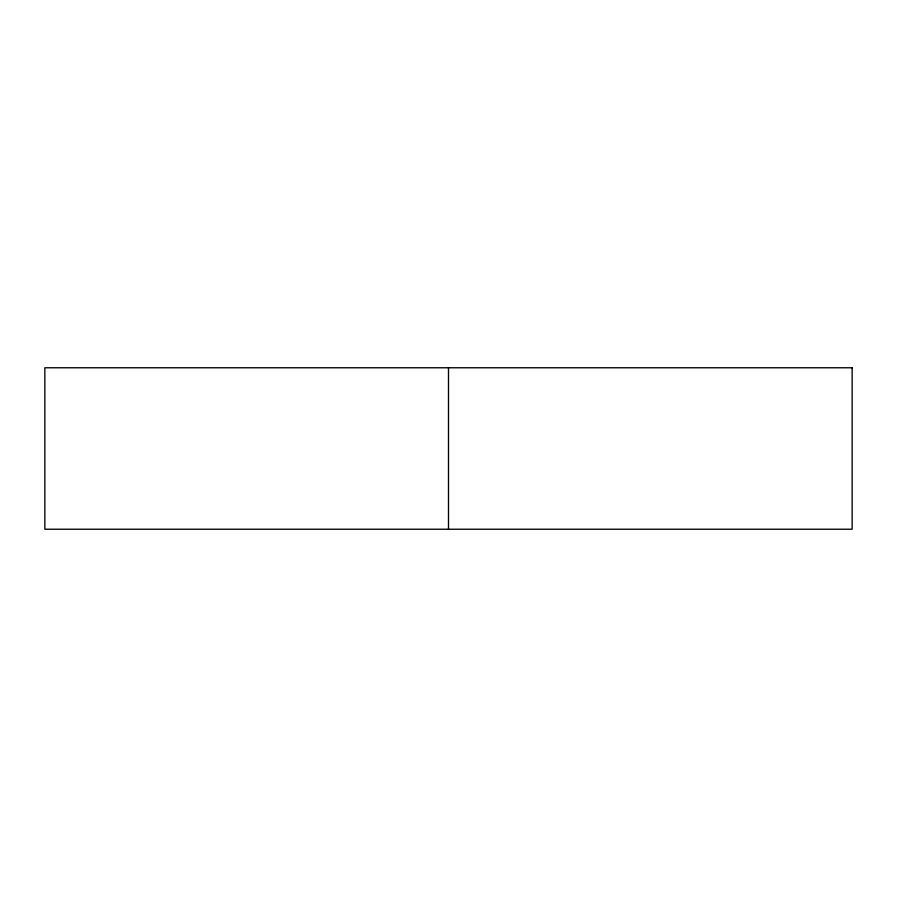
<?xml version="1.0" encoding="UTF-8"?>
<svg xmlns="http://www.w3.org/2000/svg" width="897" height="897" viewBox="0 0 897 897"><rect width="100%" height="100%" fill="white"/><g stroke="black" fill="none" stroke-linecap="round" stroke-linejoin="round"><path stroke-width="1.35" d="M448.5 367.77L448.5 529.23M852.15 367.77L44.85 367.77L44.85 529.23L852.15 529.23L852.15 367.77"/></g></svg>
